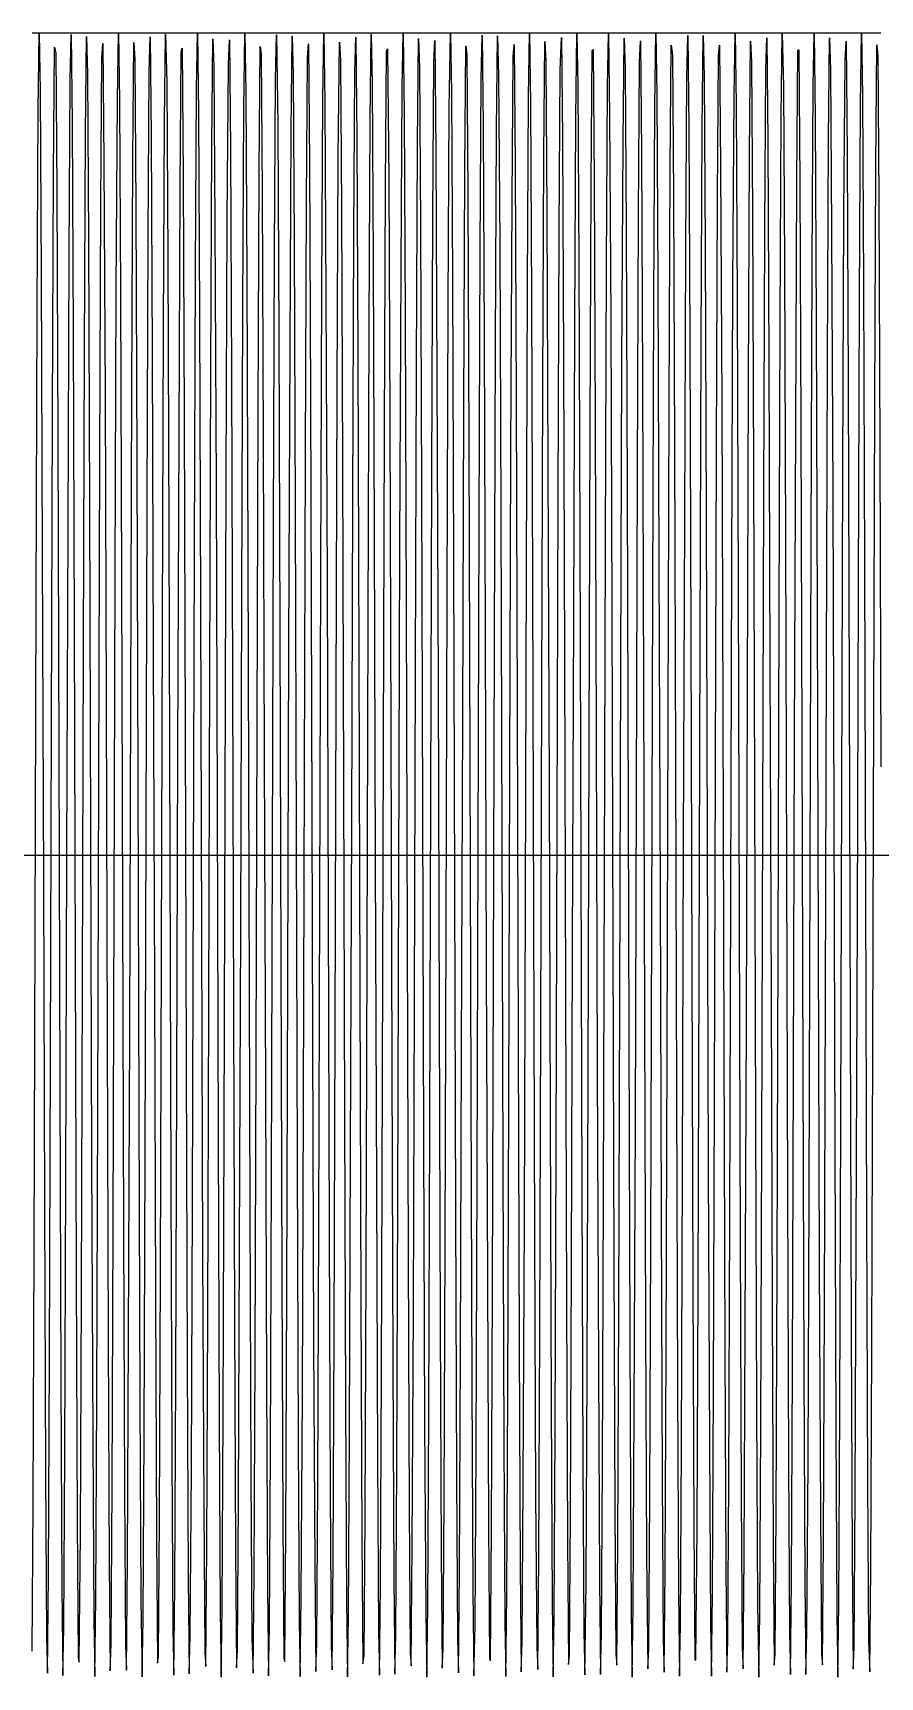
# Model space of a CAD drawing. Header units: metres. Extents: x 5 to 509, y -1 to 159.
# Drawn here: x 188.05 to 196.3, y 121 to 137 of the extents above; entities that cross this region are included whole.
import ezdxf

# ---------------------------------------------------------------- set-up
doc = ezdxf.new("R2010")
doc.units = ezdxf.units.M
doc.linetypes.add('DASHED', pattern=[0.6, 0.35, -0.25])
doc.layers.add('BASE', color=8, linetype='Continuous')
doc.layers.add('WAVE', color=7, linetype='Continuous')

msp = doc.modelspace()

# ---------------------------------------------------------------- linework, layer by layer
at = {"layer": 'BASE'}
msp.add_line((29, 129), (501, 129), dxfattribs=at)
at = {"layer": 'WAVE', "linetype": 'DASHED'}
msp.add_lwpolyline([(188.045, 137), (188.055, 137), (188.065, 137), (188.075, 137), (188.085, 137), (188.095, 137), (188.105, 137), (188.115, 137), (188.125, 137), (188.135, 137), (188.145, 137), (188.155, 137), (188.165, 137), (188.175, 137), (188.185, 137), (188.195, 137), (188.205, 137), (188.215, 137), (188.225, 137), (188.235, 137), (188.245, 137), (188.255, 137), (188.265, 137), (188.275, 137), (188.285, 137), (188.295, 137), (188.305, 137), (188.315, 137), (188.325, 137), (188.335, 137), (188.345, 137), (188.355, 137), (188.365, 137), (188.375, 137), (188.385, 137), (188.395, 137), (188.405, 137), (188.415, 137), (188.425, 137), (188.435, 137), (188.445, 137), (188.455, 137), (188.465, 137), (188.475, 137), (188.485, 137), (188.495, 137), (188.505, 137), (188.515, 137), (188.525, 137), (188.535, 137), (188.545, 137), (188.555, 137), (188.565, 137), (188.575, 137), (188.585, 137), (188.595, 137), (188.605, 137), (188.615, 137), (188.625, 137), (188.635, 137), (188.645, 137), (188.655, 137), (188.665, 137), (188.675, 137), (188.685, 137), (188.695, 137), (188.705, 137), (188.715, 137), (188.725, 137), (188.735, 137), (188.745, 137), (188.755, 137), (188.765, 137), (188.775, 137), (188.785, 137), (188.795, 137), (188.805, 137), (188.815, 137), (188.825, 137), (188.835, 137), (188.845, 137), (188.855, 137), (188.865, 137), (188.875, 137), (188.885, 137), (188.895, 137), (188.905, 137), (188.915, 137), (188.925, 137), (188.935, 137), (188.945, 137), (188.955, 137), (188.965, 137), (188.975, 137), (188.985, 137), (188.995, 137), (189.005, 137), (189.015, 137), (189.025, 137), (189.035, 137), (189.045, 137), (189.055, 137), (189.065, 137), (189.075, 137), (189.085, 137), (189.095, 137), (189.105, 137), (189.115, 137), (189.125, 137), (189.135, 137), (189.145, 137), (189.155, 137), (189.165, 137), (189.175, 137), (189.185, 137), (189.195, 137), (189.205, 137), (189.215, 137), (189.225, 137), (189.235, 137), (189.245, 137), (189.255, 137), (189.265, 137), (189.275, 137), (189.285, 137), (189.295, 137), (189.305, 137), (189.315, 137), (189.325, 137), (189.335, 137), (189.345, 137), (189.355, 137), (189.365, 137), (189.375, 137), (189.385, 137), (189.395, 137), (189.405, 137), (189.415, 137), (189.425, 137), (189.435, 137), (189.445, 137), (189.455, 137), (189.465, 137), (189.475, 137), (189.485, 137), (189.495, 137), (189.505, 137), (189.515, 137), (189.525, 137), (189.535, 137), (189.545, 137), (189.555, 137), (189.565, 137), (189.575, 137), (189.585, 137), (189.595, 137), (189.605, 137), (189.615, 137), (189.625, 137), (189.635, 137), (189.645, 137), (189.655, 137), (189.665, 137), (189.675, 137), (189.685, 137), (189.695, 137), (189.705, 137), (189.715, 137), (189.725, 137), (189.735, 137), (189.745, 137), (189.755, 137), (189.765, 137), (189.775, 137), (189.785, 137), (189.795, 137), (189.805, 137), (189.815, 137), (189.825, 137), (189.835, 137), (189.845, 137), (189.855, 137), (189.865, 137), (189.875, 137), (189.885, 137), (189.895, 137), (189.905, 137), (189.915, 137), (189.925, 137), (189.935, 137), (189.945, 137), (189.955, 137), (189.965, 137), (189.975, 137), (189.985, 137), (189.995, 137), (190.005, 137), (190.015, 137), (190.025, 137), (190.035, 137), (190.045, 137), (190.055, 137), (190.065, 137), (190.075, 137), (190.085, 137), (190.095, 137), (190.105, 137), (190.115, 137), (190.125, 137), (190.135, 137), (190.145, 137), (190.155, 137), (190.165, 137), (190.175, 137), (190.185, 137), (190.195, 137), (190.205, 137), (190.215, 137), (190.225, 137), (190.235, 137), (190.245, 137), (190.255, 137), (190.265, 137), (190.275, 137), (190.285, 137), (190.295, 137), (190.305, 137), (190.315, 137), (190.325, 137), (190.335, 137), (190.345, 137), (190.355, 137), (190.365, 137), (190.375, 137), (190.385, 137), (190.395, 137), (190.405, 137), (190.415, 137), (190.425, 137), (190.435, 137), (190.445, 137), (190.455, 137), (190.465, 137), (190.475, 137), (190.485, 137), (190.495, 137), (190.505, 137), (190.515, 137), (190.525, 137), (190.535, 137), (190.545, 137), (190.555, 137), (190.565, 137), (190.575, 137), (190.585, 137), (190.595, 137), (190.605, 137), (190.615, 137), (190.625, 137), (190.635, 137), (190.645, 137), (190.655, 137), (190.665, 137), (190.675, 137), (190.685, 137), (190.695, 137), (190.705, 137), (190.715, 137), (190.725, 137), (190.735, 137), (190.745, 137), (190.755, 137), (190.765, 137), (190.775, 137), (190.785, 137), (190.795, 137), (190.805, 137), (190.815, 137), (190.825, 137), (190.835, 137), (190.845, 137), (190.855, 137), (190.865, 137), (190.875, 137), (190.885, 137), (190.895, 137), (190.905, 137), (190.915, 137), (190.925, 137), (190.935, 137), (190.945, 137), (190.955, 137), (190.965, 137), (190.975, 137), (190.985, 137), (190.995, 137), (191.005, 137), (191.015, 137), (191.025, 137), (191.035, 137), (191.045, 137), (191.055, 137), (191.065, 137), (191.075, 137), (191.085, 137), (191.095, 137), (191.105, 137), (191.115, 137), (191.125, 137), (191.135, 137), (191.145, 137), (191.155, 137), (191.165, 137), (191.175, 137), (191.185, 137), (191.195, 137), (191.205, 137), (191.215, 137), (191.225, 137), (191.235, 137), (191.245, 137), (191.255, 137), (191.265, 137), (191.275, 137), (191.285, 137), (191.295, 137), (191.305, 137), (191.315, 137), (191.325, 137), (191.335, 137), (191.345, 137), (191.355, 137), (191.365, 137), (191.375, 137), (191.385, 137), (191.395, 137), (191.405, 137), (191.415, 137), (191.425, 137), (191.435, 137), (191.445, 137), (191.455, 137), (191.465, 137), (191.475, 137), (191.485, 137), (191.495, 137), (191.505, 137), (191.515, 137), (191.525, 137), (191.535, 137), (191.545, 137), (191.555, 137), (191.565, 137), (191.575, 137), (191.585, 137), (191.595, 137), (191.605, 137), (191.615, 137), (191.625, 137), (191.635, 137), (191.645, 137), (191.655, 137), (191.665, 137), (191.675, 137), (191.685, 137), (191.695, 137), (191.705, 137), (191.715, 137), (191.725, 137), (191.735, 137), (191.745, 137), (191.755, 137), (191.765, 137), (191.775, 137), (191.785, 137), (191.795, 137), (191.805, 137), (191.815, 137), (191.825, 137), (191.835, 137), (191.845, 137), (191.855, 137), (191.865, 137), (191.875, 137), (191.885, 137), (191.895, 137), (191.905, 137), (191.915, 137), (191.925, 137), (191.935, 137), (191.945, 137), (191.955, 137), (191.965, 137), (191.975, 137), (191.985, 137), (191.995, 137), (192.005, 137), (192.015, 137), (192.025, 137), (192.035, 137), (192.045, 137), (192.055, 137), (192.065, 137), (192.075, 137), (192.085, 137), (192.095, 137), (192.105, 137), (192.115, 137), (192.125, 137), (192.135, 137), (192.145, 137), (192.155, 137), (192.165, 137), (192.175, 137), (192.185, 137), (192.195, 137), (192.205, 137), (192.215, 137), (192.225, 137), (192.235, 137), (192.245, 137), (192.255, 137), (192.265, 137), (192.275, 137), (192.285, 137), (192.295, 137), (192.305, 137), (192.315, 137), (192.325, 137), (192.335, 137), (192.345, 137), (192.355, 137), (192.365, 137), (192.375, 137), (192.385, 137), (192.395, 137), (192.405, 137), (192.415, 137), (192.425, 137), (192.435, 137), (192.445, 137), (192.455, 137), (192.465, 137), (192.475, 137), (192.485, 137), (192.495, 137), (192.505, 137), (192.515, 137), (192.525, 137), (192.535, 137), (192.545, 137), (192.555, 137), (192.565, 137), (192.575, 137), (192.585, 137), (192.595, 137), (192.605, 137), (192.615, 137), (192.625, 137), (192.635, 137), (192.645, 137), (192.655, 137), (192.665, 137), (192.675, 137), (192.685, 137), (192.695, 137), (192.705, 137), (192.715, 137), (192.725, 137), (192.735, 137), (192.745, 137), (192.755, 137), (192.765, 137), (192.775, 137), (192.785, 137), (192.795, 137), (192.805, 137), (192.815, 137), (192.825, 137), (192.835, 137), (192.845, 137), (192.855, 137), (192.865, 137), (192.875, 137), (192.885, 137), (192.895, 137), (192.905, 137), (192.915, 137), (192.925, 137), (192.935, 137), (192.945, 137), (192.955, 137), (192.965, 137), (192.975, 137), (192.985, 137), (192.995, 137), (193.005, 137), (193.015, 137), (193.025, 137), (193.035, 137), (193.045, 137), (193.055, 137), (193.065, 137), (193.075, 137), (193.085, 137), (193.095, 137), (193.105, 137), (193.115, 137), (193.125, 137), (193.135, 137), (193.145, 137), (193.155, 137), (193.165, 137), (193.175, 137), (193.185, 137), (193.195, 137), (193.205, 137), (193.215, 137), (193.225, 137), (193.235, 137), (193.245, 137), (193.255, 137), (193.265, 137), (193.275, 137), (193.285, 137), (193.295, 137), (193.305, 137), (193.315, 137), (193.325, 137), (193.335, 137), (193.345, 137), (193.355, 137), (193.365, 137), (193.375, 137), (193.385, 137), (193.395, 137), (193.405, 137), (193.415, 137), (193.425, 137), (193.435, 137), (193.445, 137), (193.455, 137), (193.465, 137), (193.475, 137), (193.485, 137), (193.495, 137), (193.505, 137), (193.515, 137), (193.525, 137), (193.535, 137), (193.545, 137), (193.555, 137), (193.565, 137), (193.575, 137), (193.585, 137), (193.595, 137), (193.605, 137), (193.615, 137), (193.625, 137), (193.635, 137), (193.645, 137), (193.655, 137), (193.665, 137), (193.675, 137), (193.685, 137), (193.695, 137), (193.705, 137), (193.715, 137), (193.725, 137), (193.735, 137), (193.745, 137), (193.755, 137), (193.765, 137), (193.775, 137), (193.785, 137), (193.795, 137), (193.805, 137), (193.815, 137), (193.825, 137), (193.835, 137), (193.845, 137), (193.855, 137), (193.865, 137), (193.875, 137), (193.885, 137), (193.895, 137), (193.905, 137), (193.915, 137), (193.925, 137), (193.935, 137), (193.945, 137), (193.955, 137), (193.965, 137), (193.975, 137), (193.985, 137), (193.995, 137), (194.005, 137), (194.015, 137), (194.025, 137), (194.035, 137), (194.045, 137), (194.055, 137), (194.065, 137), (194.075, 137), (194.085, 137), (194.095, 137), (194.105, 137), (194.115, 137), (194.125, 137), (194.135, 137), (194.145, 137), (194.155, 137), (194.165, 137), (194.175, 137), (194.185, 137), (194.195, 137), (194.205, 137), (194.215, 137), (194.225, 137), (194.235, 137), (194.245, 137), (194.255, 137), (194.265, 137), (194.275, 137), (194.285, 137), (194.295, 137), (194.305, 137), (194.315, 137), (194.325, 137), (194.335, 137), (194.345, 137), (194.355, 137), (194.365, 137), (194.375, 137), (194.385, 137), (194.395, 137), (194.405, 137), (194.415, 137), (194.425, 137), (194.435, 137), (194.445, 137), (194.455, 137), (194.465, 137), (194.475, 137), (194.485, 137), (194.495, 137), (194.505, 137), (194.515, 137), (194.525, 137), (194.535, 137), (194.545, 137), (194.555, 137), (194.565, 137), (194.575, 137), (194.585, 137), (194.595, 137), (194.605, 137), (194.615, 137), (194.625, 137), (194.635, 137), (194.645, 137), (194.655, 137), (194.665, 137), (194.675, 137), (194.685, 137), (194.695, 137), (194.705, 137), (194.715, 137), (194.725, 137), (194.735, 137), (194.745, 137), (194.755, 137), (194.765, 137), (194.775, 137), (194.785, 137), (194.795, 137), (194.805, 137), (194.815, 137), (194.825, 137), (194.835, 137), (194.845, 137), (194.855, 137), (194.865, 137), (194.875, 137), (194.885, 137), (194.895, 137), (194.905, 137), (194.915, 137), (194.925, 137), (194.935, 137), (194.945, 137), (194.955, 137), (194.965, 137), (194.975, 137), (194.985, 137), (194.995, 137), (195.005, 137), (195.015, 137), (195.025, 137), (195.035, 137), (195.045, 137), (195.055, 137), (195.065, 137), (195.075, 137), (195.085, 137), (195.095, 137), (195.105, 137), (195.115, 137), (195.125, 137), (195.135, 137), (195.145, 137), (195.155, 137), (195.165, 137), (195.175, 137), (195.185, 137), (195.195, 137), (195.205, 137), (195.215, 137), (195.225, 137), (195.235, 137), (195.245, 137), (195.255, 137), (195.265, 137), (195.275, 137), (195.285, 137), (195.295, 137), (195.305, 137), (195.315, 137), (195.325, 137), (195.335, 137), (195.345, 137), (195.355, 137), (195.365, 137), (195.375, 137), (195.385, 137), (195.395, 137), (195.405, 137), (195.415, 137), (195.425, 137), (195.435, 137), (195.445, 137), (195.455, 137), (195.465, 137), (195.475, 137), (195.485, 137), (195.495, 137), (195.505, 137), (195.515, 137), (195.525, 137), (195.535, 137), (195.545, 137), (195.555, 137), (195.565, 137), (195.575, 137), (195.585, 137), (195.595, 137), (195.605, 137), (195.615, 137), (195.625, 137), (195.635, 137), (195.645, 137), (195.655, 137), (195.665, 137), (195.675, 137), (195.685, 137), (195.695, 137), (195.705, 137), (195.715, 137), (195.725, 137), (195.735, 137), (195.745, 137), (195.755, 137), (195.765, 137), (195.775, 137), (195.785, 137), (195.795, 137), (195.805, 137), (195.815, 137), (195.825, 137), (195.835, 137), (195.845, 137), (195.855, 137), (195.865, 137), (195.875, 137), (195.885, 137), (195.895, 137), (195.905, 137), (195.915, 137), (195.925, 137), (195.935, 137), (195.945, 137), (195.955, 137), (195.965, 137), (195.975, 137), (195.985, 137), (195.995, 137), (196.005, 137), (196.015, 137), (196.025, 137), (196.035, 137), (196.045, 137), (196.055, 137), (196.065, 137), (196.075, 137), (196.085, 137), (196.095, 137), (196.105, 137), (196.115, 137), (196.125, 137), (196.135, 137), (196.145, 137), (196.155, 137), (196.165, 137), (196.175, 137), (196.185, 137), (196.195, 137), (196.205, 137), (196.215, 137), (196.225, 137), (196.235, 137), (196.245, 137), (196.255, 137), (196.265, 137), (196.275, 137), (196.285, 137), (196.295, 137), (196.305, 137)], dxfattribs=at)
at = {"layer": 'WAVE'}
msp.add_lwpolyline([(188.045, 121.254), (188.055, 122.686), (188.065, 125.157), (188.075, 128.26), (188.085, 131.484), (188.095, 134.3), (188.105, 136.244), (188.115, 136.996), (188.125, 136.433), (188.135, 134.647), (188.145, 131.932), (188.155, 128.735), (188.165, 125.581), (188.175, 122.99), (188.185, 121.387), (188.195, 121.037), (188.205, 121.997), (188.215, 124.108), (188.225, 127.025), (188.235, 130.266), (188.245, 133.3), (188.255, 135.625), (188.265, 136.861), (188.275, 136.804), (188.285, 135.463), (188.295, 133.058), (188.305, 129.987), (188.315, 126.752), (188.325, 123.888), (188.335, 121.864), (188.345, 121.015), (188.355, 121.479), (188.365, 123.18), (188.375, 125.839), (188.385, 129.018), (188.395, 132.193), (188.405, 134.844), (188.415, 136.533), (188.425, 136.983), (188.435, 136.12), (188.445, 134.085), (188.455, 131.214), (188.465, 127.979), (188.475, 124.911), (188.485, 122.517), (188.495, 121.188), (188.505, 121.145), (188.515, 122.394), (188.525, 124.73), (188.535, 127.768), (188.545, 131.009), (188.555, 133.919), (188.565, 136.02), (188.575, 136.966), (188.585, 136.602), (188.595, 134.987), (188.605, 132.387), (188.615, 129.23), (188.625, 126.035), (188.635, 123.328), (188.645, 121.554), (188.655, 121.005), (188.665, 121.771), (188.675, 123.726), (188.685, 126.549), (188.695, 129.775), (188.705, 132.874), (188.715, 135.335), (188.725, 136.754), (188.735, 136.898), (188.745, 135.742), (188.755, 133.477), (188.765, 130.476), (188.775, 127.231), (188.785, 124.278), (188.795, 122.102), (188.805, 121.06), (188.815, 121.325), (188.825, 122.852), (188.835, 125.39), (188.845, 128.523), (188.855, 131.734), (188.865, 134.495), (188.875, 136.352), (188.885, 137), (188.895, 136.332), (188.905, 134.457), (188.915, 131.685), (188.925, 128.471), (188.935, 125.344), (188.945, 122.819), (188.955, 121.31), (188.965, 121.067), (188.975, 122.128), (188.985, 124.32), (188.995, 127.282), (189.005, 130.526), (189.015, 133.52), (189.025, 135.77), (189.035, 136.906), (189.045, 136.742), (189.055, 135.304), (189.065, 132.829), (189.075, 129.724), (189.085, 126.5), (189.095, 123.688), (189.105, 121.749), (189.115, 121.003), (189.125, 121.573), (189.135, 123.364), (189.145, 126.083), (189.155, 129.281), (189.165, 132.434), (189.175, 135.021), (189.185, 136.618), (189.195, 136.962), (189.205, 135.995), (189.215, 133.879), (189.225, 130.959), (189.235, 127.717), (189.245, 124.687), (189.255, 122.366), (189.265, 121.136), (189.275, 121.2), (189.285, 122.547), (189.295, 124.956), (189.305, 128.03), (189.315, 131.263), (189.325, 134.125), (189.335, 136.143), (189.345, 136.986), (189.355, 136.516), (189.365, 134.809), (189.375, 132.146), (189.385, 128.966), (189.395, 125.792), (189.405, 123.145), (189.415, 121.461), (189.425, 121.018), (189.435, 121.888), (189.445, 123.928), (189.455, 126.802), (189.465, 130.038), (189.475, 133.103), (189.485, 135.493), (189.495, 136.815), (189.505, 136.851), (189.515, 135.596), (189.525, 133.256), (189.535, 130.216), (189.545, 126.975), (189.555, 124.068), (189.565, 121.972), (189.575, 121.032), (189.585, 121.403), (189.595, 123.024), (189.605, 125.628), (189.615, 128.786), (189.625, 131.98), (189.635, 134.684), (189.645, 136.452), (189.655, 136.995), (189.665, 136.222), (189.675, 134.261), (189.685, 131.435), (189.695, 128.208), (189.705, 125.112), (189.715, 122.655), (189.725, 121.242), (189.735, 121.105), (189.745, 122.267), (189.755, 124.536), (189.765, 127.54), (189.775, 130.784), (189.785, 133.735), (189.795, 135.907), (189.805, 136.942), (189.815, 136.671), (189.825, 135.138), (189.835, 132.595), (189.845, 129.461), (189.855, 126.251), (189.865, 123.493), (189.875, 121.641), (189.885, 121), (189.895, 121.675), (189.905, 123.555), (189.915, 126.33), (189.925, 129.545), (189.935, 132.67), (189.945, 135.191), (189.955, 136.694), (189.965, 136.931), (189.975, 135.864), (189.985, 133.667), (189.995, 130.702), (190.005, 127.458), (190.015, 124.467), (190.025, 122.222), (190.035, 121.092), (190.045, 121.263), (190.055, 122.706), (190.065, 125.186), (190.075, 128.292), (190.085, 131.515), (190.095, 134.325), (190.105, 136.258), (190.115, 136.997), (190.125, 136.421), (190.135, 134.624), (190.145, 131.902), (190.155, 128.702), (190.165, 125.552), (190.175, 122.968), (190.185, 121.377), (190.195, 121.04), (190.205, 122.012), (190.215, 124.134), (190.225, 127.057), (190.235, 130.299), (190.245, 133.327), (190.255, 135.644), (190.265, 136.867), (190.275, 136.797), (190.285, 135.443), (190.295, 133.03), (190.305, 129.954), (190.315, 126.721), (190.325, 123.863), (190.335, 121.85), (190.345, 121.013), (190.355, 121.49), (190.365, 123.203), (190.375, 125.869), (190.385, 129.05), (190.395, 132.223), (190.405, 134.866), (190.415, 136.544), (190.425, 136.981), (190.435, 136.105), (190.445, 134.06), (190.455, 131.183), (190.465, 127.946), (190.475, 124.883), (190.485, 122.497), (190.495, 121.181), (190.505, 121.152), (190.515, 122.413), (190.525, 124.758), (190.535, 127.801), (190.545, 131.041), (190.555, 133.945), (190.565, 136.036), (190.575, 136.969), (190.585, 136.592), (190.595, 134.965), (190.605, 132.357), (190.615, 129.197), (190.625, 126.005), (190.635, 123.305), (190.645, 121.542), (190.655, 121.006), (190.665, 121.785), (190.675, 123.751), (190.685, 126.58), (190.695, 129.808), (190.705, 132.903), (190.715, 135.355), (190.725, 136.762), (190.735, 136.893), (190.745, 135.724), (190.755, 133.45), (190.765, 130.444), (190.775, 127.2), (190.785, 124.252), (190.795, 122.085), (190.805, 121.056), (190.815, 121.334), (190.825, 122.873), (190.835, 125.42), (190.845, 128.555), (190.855, 131.764), (190.865, 134.519), (190.875, 136.365), (190.885, 137), (190.895, 136.319), (190.905, 134.433), (190.915, 131.654), (190.925, 128.439), (190.935, 125.315), (190.945, 122.798), (190.955, 121.301), (190.965, 121.071), (190.975, 122.145), (190.985, 124.346), (190.995, 127.314), (191.005, 130.558), (191.015, 133.547), (191.025, 135.787), (191.035, 136.911), (191.045, 136.733), (191.055, 135.284), (191.065, 132.8), (191.075, 129.692), (191.085, 126.469), (191.095, 123.663), (191.105, 121.735), (191.115, 121.002), (191.125, 121.585), (191.135, 123.388), (191.145, 126.113), (191.155, 129.314), (191.165, 132.463), (191.175, 135.042), (191.185, 136.628), (191.195, 136.958), (191.205, 135.98), (191.215, 133.853), (191.225, 130.927), (191.235, 127.685), (191.245, 124.659), (191.255, 122.347), (191.265, 121.13), (191.275, 121.207), (191.285, 122.566), (191.295, 124.984), (191.305, 128.062), (191.315, 131.295), (191.325, 134.15), (191.335, 136.158), (191.345, 136.988), (191.355, 136.504), (191.365, 134.786), (191.375, 132.116), (191.385, 128.933), (191.395, 125.762), (191.405, 123.123), (191.415, 121.45), (191.425, 121.02), (191.435, 121.903), (191.445, 123.953), (191.455, 126.833), (191.465, 130.07), (191.475, 133.131), (191.485, 135.512), (191.495, 136.822), (191.505, 136.845), (191.515, 135.578), (191.525, 133.228), (191.535, 130.183), (191.545, 126.944), (191.555, 124.042), (191.565, 121.956), (191.575, 121.029), (191.585, 121.413), (191.595, 123.046), (191.605, 125.657), (191.615, 128.819), (191.625, 132.01), (191.635, 134.707), (191.645, 136.464), (191.655, 136.994), (191.665, 136.208), (191.675, 134.237), (191.685, 131.404), (191.695, 128.176), (191.705, 125.083), (191.715, 122.635), (191.725, 121.234), (191.735, 121.11), (191.745, 122.284), (191.755, 124.564), (191.765, 127.573), (191.775, 130.816), (191.785, 133.761), (191.795, 135.923), (191.805, 136.946), (191.815, 136.661), (191.825, 135.117), (191.835, 132.566), (191.845, 129.428), (191.855, 126.22), (191.865, 123.47), (191.875, 121.629), (191.885, 121), (191.895, 121.688), (191.905, 123.579), (191.915, 126.361), (191.925, 129.578), (191.935, 132.699), (191.945, 135.212), (191.955, 136.703), (191.965, 136.927), (191.975, 135.847), (191.985, 133.64), (191.995, 130.67), (192.005, 127.426), (192.015, 124.44), (192.025, 122.204), (192.035, 121.087), (192.045, 121.271), (192.055, 122.727), (192.065, 125.214), (192.075, 128.325), (192.085, 131.546), (192.095, 134.349), (192.105, 136.272), (192.115, 136.998), (192.125, 136.409), (192.135, 134.601), (192.145, 131.871), (192.155, 128.67), (192.165, 125.522), (192.175, 122.947), (192.185, 121.367), (192.195, 121.043), (192.205, 122.028), (192.215, 124.16), (192.225, 127.088), (192.235, 130.331), (192.245, 133.354), (192.255, 135.662), (192.265, 136.873), (192.275, 136.789), (192.285, 135.424), (192.295, 133.002), (192.305, 129.922), (192.315, 126.69), (192.325, 123.838), (192.335, 121.835), (192.345, 121.011), (192.355, 121.501), (192.365, 123.225), (192.375, 125.899), (192.385, 129.083), (192.395, 132.253), (192.405, 134.888), (192.415, 136.555), (192.425, 136.979), (192.435, 136.09), (192.445, 134.034), (192.455, 131.151), (192.465, 127.914), (192.475, 124.855), (192.485, 122.479), (192.495, 121.175), (192.505, 121.158), (192.515, 122.432), (192.525, 124.786), (192.535, 127.833), (192.545, 131.072), (192.555, 133.971), (192.565, 136.051), (192.575, 136.972), (192.585, 136.581), (192.595, 134.943), (192.605, 132.328), (192.615, 129.165), (192.625, 125.974), (192.635, 123.282), (192.645, 121.53), (192.655, 121.007), (192.665, 121.799), (192.675, 123.776), (192.685, 126.612), (192.695, 129.84), (192.705, 132.931), (192.715, 135.375), (192.725, 136.77), (192.735, 136.887), (192.745, 135.707), (192.755, 133.423), (192.765, 130.411), (192.775, 127.168), (192.785, 124.226), (192.795, 122.069), (192.805, 121.052), (192.815, 121.343), (192.825, 122.894), (192.835, 125.449), (192.845, 128.588), (192.855, 131.795), (192.865, 134.542), (192.875, 136.378), (192.885, 136.999), (192.895, 136.305), (192.905, 134.409), (192.915, 131.624), (192.925, 128.406), (192.935, 125.286), (192.945, 122.778), (192.955, 121.292), (192.965, 121.075), (192.975, 122.162), (192.985, 124.373), (192.995, 127.346), (193.005, 130.59), (193.015, 133.573), (193.025, 135.804), (193.035, 136.916), (193.045, 136.725), (193.055, 135.263), (193.065, 132.771), (193.075, 129.659), (193.085, 126.438), (193.095, 123.639), (193.105, 121.722), (193.115, 121.002), (193.125, 121.597), (193.135, 123.411), (193.145, 126.144), (193.155, 129.347), (193.165, 132.493), (193.175, 135.064), (193.185, 136.638), (193.195, 136.955), (193.205, 135.964), (193.215, 133.827), (193.225, 130.896), (193.235, 127.653), (193.245, 124.632), (193.255, 122.329), (193.265, 121.124), (193.275, 121.215), (193.285, 122.586), (193.295, 125.012), (193.305, 128.095), (193.315, 131.326), (193.325, 134.175), (193.335, 136.172), (193.345, 136.99), (193.355, 136.493), (193.365, 134.764), (193.375, 132.086), (193.385, 128.901), (193.395, 125.732), (193.405, 123.101), (193.415, 121.44), (193.425, 121.023), (193.435, 121.918), (193.445, 123.978), (193.455, 126.865), (193.465, 130.102), (193.475, 133.159), (193.485, 135.531), (193.495, 136.829), (193.505, 136.839), (193.515, 135.559), (193.525, 133.201), (193.535, 130.151), (193.545, 126.912), (193.555, 124.017), (193.565, 121.941), (193.575, 121.027), (193.585, 121.424), (193.595, 123.068), (193.605, 125.687), (193.615, 128.852), (193.625, 132.041), (193.635, 134.729), (193.645, 136.476), (193.655, 136.992), (193.665, 136.194), (193.675, 134.212), (193.685, 131.373), (193.695, 128.143), (193.705, 125.055), (193.715, 122.615), (193.725, 121.226), (193.735, 121.116), (193.745, 122.302), (193.755, 124.591), (193.765, 127.605), (193.775, 130.848), (193.785, 133.787), (193.795, 135.939), (193.805, 136.95), (193.815, 136.652), (193.825, 135.096), (193.835, 132.537), (193.845, 129.396), (193.855, 126.19), (193.865, 123.446), (193.875, 121.616), (193.885, 121.001), (193.895, 121.701), (193.905, 123.603), (193.915, 126.392), (193.925, 129.61), (193.935, 132.728), (193.945, 135.233), (193.955, 136.712), (193.965, 136.923), (193.975, 135.83), (193.985, 133.614), (193.995, 130.638), (194.005, 127.394), (194.015, 124.413), (194.025, 122.187), (194.035, 121.082), (194.045, 121.279), (194.055, 122.747), (194.065, 125.243), (194.075, 128.357), (194.085, 131.577), (194.095, 134.373), (194.105, 136.285), (194.115, 136.999), (194.125, 136.396), (194.135, 134.577), (194.145, 131.841), (194.155, 128.637), (194.165, 125.493), (194.175, 122.926), (194.185, 121.358), (194.195, 121.047), (194.205, 122.045), (194.215, 124.186), (194.225, 127.12), (194.235, 130.363), (194.245, 133.382), (194.255, 135.68), (194.265, 136.879), (194.275, 136.782), (194.285, 135.404), (194.295, 132.974), (194.305, 129.889), (194.315, 126.658), (194.325, 123.813), (194.335, 121.821), (194.345, 121.009), (194.355, 121.513), (194.365, 123.248), (194.375, 125.929), (194.385, 129.116), (194.395, 132.283), (194.405, 134.911), (194.415, 136.566), (194.425, 136.976), (194.435, 136.074), (194.445, 134.009), (194.455, 131.12), (194.465, 127.881), (194.475, 124.827), (194.485, 122.46), (194.495, 121.168), (194.505, 121.165), (194.515, 122.45), (194.525, 124.813), (194.535, 127.865), (194.545, 131.104), (194.555, 133.996), (194.565, 136.067), (194.575, 136.975), (194.585, 136.571), (194.595, 134.921), (194.605, 132.298), (194.615, 129.132), (194.625, 125.944), (194.635, 123.259), (194.645, 121.518), (194.655, 121.009), (194.665, 121.813), (194.675, 123.8), (194.685, 126.643), (194.695, 129.873), (194.705, 132.959), (194.715, 135.395), (194.725, 136.778), (194.735, 136.882), (194.745, 135.689), (194.755, 133.396), (194.765, 130.379), (194.775, 127.136), (194.785, 124.199), (194.795, 122.053), (194.805, 121.049), (194.815, 121.353), (194.825, 122.915), (194.835, 125.478), (194.845, 128.621), (194.855, 131.826), (194.865, 134.566), (194.875, 136.39), (194.885, 136.999), (194.895, 136.292), (194.905, 134.385), (194.915, 131.593), (194.925, 128.374), (194.935, 125.257), (194.945, 122.757), (194.955, 121.284), (194.965, 121.08), (194.975, 122.179), (194.985, 124.4), (194.995, 127.378), (195.005, 130.622), (195.015, 133.6), (195.025, 135.821), (195.035, 136.92), (195.045, 136.716), (195.055, 135.243), (195.065, 132.743), (195.075, 129.626), (195.085, 126.407), (195.095, 123.615), (195.105, 121.708), (195.115, 121.001), (195.125, 121.61), (195.135, 123.434), (195.145, 126.174), (195.155, 129.379), (195.165, 132.522), (195.175, 135.085), (195.185, 136.647), (195.195, 136.951), (195.205, 135.947), (195.215, 133.801), (195.225, 130.864), (195.235, 127.621), (195.245, 124.604), (195.255, 122.311), (195.265, 121.118), (195.275, 121.222), (195.285, 122.605), (195.295, 125.041), (195.305, 128.127), (195.315, 131.357), (195.325, 134.2), (195.335, 136.187), (195.345, 136.991), (195.355, 136.482), (195.365, 134.741), (195.375, 132.056), (195.385, 128.868), (195.395, 125.702), (195.405, 123.079), (195.415, 121.429), (195.425, 121.025), (195.435, 121.933), (195.445, 124.004), (195.455, 126.896), (195.465, 130.135), (195.475, 133.187), (195.485, 135.55), (195.495, 136.835), (195.505, 136.832), (195.515, 135.54), (195.525, 133.173), (195.535, 130.119), (195.545, 126.88), (195.555, 123.991), (195.565, 121.926), (195.575, 121.024), (195.585, 121.434), (195.595, 123.089), (195.605, 125.717), (195.615, 128.884), (195.625, 132.071), (195.635, 134.752), (195.645, 136.487), (195.655, 136.991), (195.665, 136.179), (195.675, 134.187), (195.685, 131.342), (195.695, 128.111), (195.705, 125.026), (195.715, 122.596), (195.725, 121.218), (195.735, 121.121), (195.745, 122.32), (195.755, 124.618), (195.765, 127.637), (195.775, 130.88), (195.785, 133.814), (195.795, 135.955), (195.805, 136.953), (195.815, 136.642), (195.825, 135.074), (195.835, 132.507), (195.845, 129.363), (195.855, 126.159), (195.865, 123.423), (195.875, 121.604), (195.885, 121.001), (195.895, 121.715), (195.905, 123.627), (195.915, 126.423), (195.925, 129.643), (195.935, 132.757), (195.945, 135.253), (195.955, 136.721), (195.965, 136.918), (195.975, 135.813), (195.985, 133.587), (195.995, 130.606), (196.005, 127.362), (196.015, 124.386), (196.025, 122.17), (196.035, 121.077), (196.045, 121.288), (196.055, 122.767), (196.065, 125.272), (196.075, 128.39), (196.085, 131.608), (196.095, 134.397), (196.105, 136.299), (196.115, 136.999), (196.125, 136.384), (196.135, 134.554), (196.145, 131.81), (196.155, 128.604), (196.165, 125.463), (196.175, 122.904), (196.185, 121.348), (196.195, 121.05), (196.205, 122.061), (196.215, 124.213), (196.225, 127.152), (196.235, 130.395), (196.245, 133.409), (196.255, 135.698), (196.265, 136.884), (196.275, 136.774), (196.285, 135.385), (196.295, 132.945), (196.305, 129.857)], dxfattribs=at)

doc.saveas('drawing.dxf')
